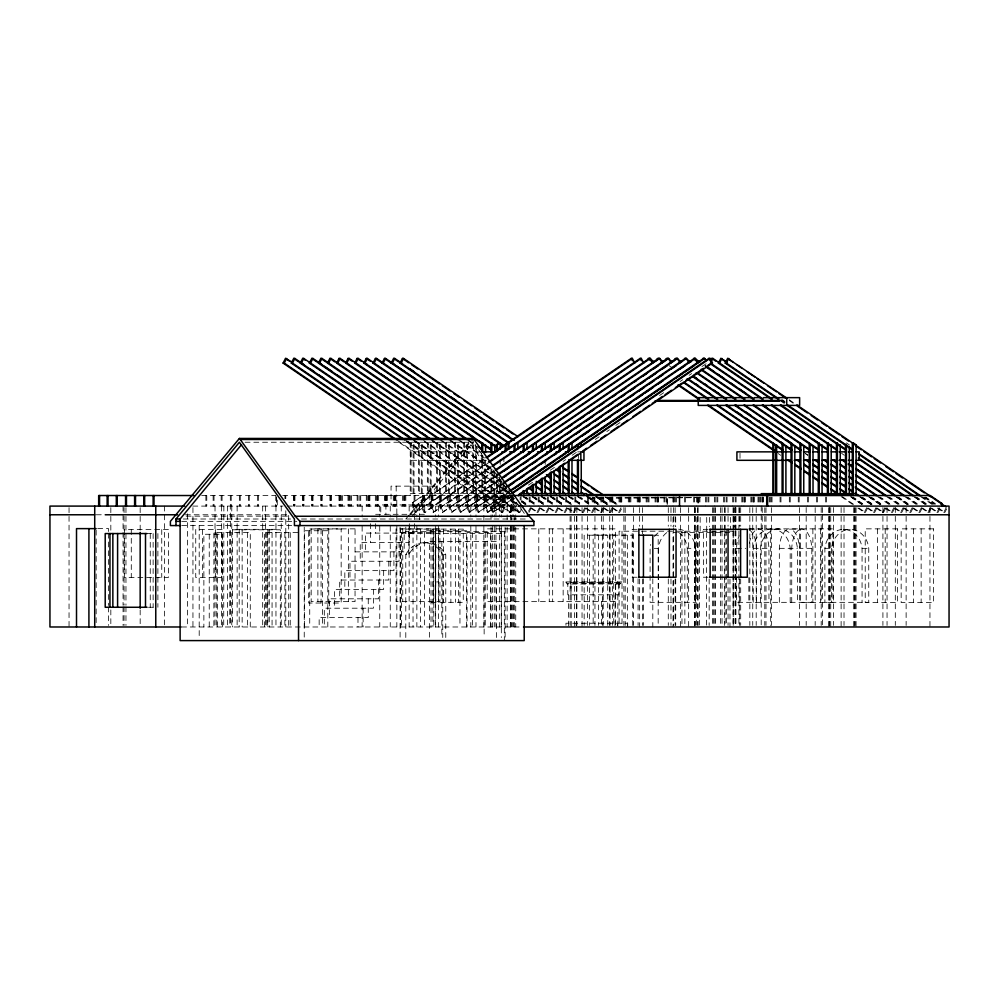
<?xml version="1.0" encoding="UTF-8"?>
<svg xmlns="http://www.w3.org/2000/svg" width="999" height="999" viewBox="0 0 999 999"><rect width="100%" height="100%" fill="white"/><g stroke="black" fill="none" stroke-linecap="round" stroke-linejoin="round"><path stroke-width="0.75" stroke-dasharray="5 3.75" d="M501.623 512.4L504.07 507.779L505.182 507.779L502.734 512.4L501.623 512.4L396.216 440.372M509.815 512.4L512.262 507.779L513.374 507.779L510.926 512.4L509.815 512.4L404.408 440.372M413.336 440.372L518.743 512.4L521.191 507.779L422.49 440.372M518.743 512.4L519.855 512.4L522.302 507.779M528.508 511.251L530.344 507.779M529.008 512.4L531.456 507.779M530.506 508.004L536.938 512.4L539.385 507.779M536.938 512.4L538.049 512.4L540.496 507.779M539.547 508.004L545.978 512.4L548.426 507.779M545.978 512.4L547.09 512.4L549.537 507.779M548.701 508.004L555.132 512.4L557.579 507.779M555.132 512.4L556.243 512.4L558.691 507.779M557.742 508.004L564.173 512.4L566.62 507.779M564.173 512.4L565.284 512.4L567.732 507.779M566.783 508.004L573.214 512.4L575.661 507.779M573.214 512.4L574.325 512.4L576.773 507.779M575.936 508.004L582.355 512.4L584.802 507.779M582.355 512.4L583.478 512.4L585.926 507.779M585.089 508.004L591.508 512.4L593.955 507.779M591.508 512.4L592.632 512.4L595.079 507.779M594.13 508.004L600.549 512.4L602.996 507.779M600.549 512.4L601.673 512.4L604.12 507.779M603.284 508.004L609.702 512.4L612.15 507.779M609.702 512.4L610.826 512.4L613.274 507.779M612.1 508.004L618.518 512.4L620.966 507.779M618.518 512.4L619.642 512.4L622.09 507.779M857.829 508.004L864.26 512.4L866.707 507.779M864.26 512.4L865.371 512.4L867.819 507.779M867.095 508.004L873.513 512.4L875.961 507.779M873.513 512.4L874.637 512.4L877.085 507.779M876.023 508.004L882.454 512.4L884.889 507.779M882.454 512.4L883.566 512.4L886.013 507.779M884.952 508.004L891.383 512.4L893.83 507.779M891.383 512.4L892.494 512.4L894.942 507.779M894.217 508.004L900.636 512.4L903.084 507.779M900.636 512.4L901.76 512.4L904.207 507.779M903.258 508.004L909.677 512.4L912.124 507.779M909.677 512.4L910.801 512.4L913.248 507.779M912.412 508.004L918.83 512.4L921.278 507.779M918.83 512.4L919.954 512.4L922.402 507.779M921.453 508.004L927.871 512.4L930.319 507.779M927.871 512.4L928.995 512.4L931.443 507.779M930.494 508.004L936.912 512.4L939.36 507.779M936.912 512.4L938.036 512.4L940.484 507.779M937.299 508.004L943.73 512.4L946.178 507.779M943.73 512.4L944.842 512.4L947.289 507.779M405.794 519.005L408.766 515.409M409.752 514.198L469.193 442.245L522.415 516.483M410.127 514.96L471.553 440.596M411.9 516.608L473.314 442.245L472.539 439.398M412.587 506.093L412.587 502.622L422.964 495.529M412.587 502.622L423.863 495.529M488.299 462.937L416.258 512.362L415.134 512.362L412.687 507.729L484.677 458.541M412.687 507.729L484.503 459.428M421.291 506.093L421.291 502.622L432.567 495.529M415.134 512.362L487.175 462.937M430.219 506.093L430.219 502.622L441.496 495.529M495.142 470.841L433.216 512.362L430.769 507.729L491.183 466.446M491.021 467.332L425.187 512.362L422.739 507.729L421.615 507.729L424.063 512.362L490.909 466.683M450.649 495.529L439.373 502.622L439.373 506.093M433.216 512.362L493.631 471.078M497.589 475.474L442.482 512.362L440.035 507.729L494.03 470.841M459.915 495.529L448.638 502.622L448.638 506.093M500.087 479.857L451.411 512.362L448.963 507.729L496.528 475.237M442.482 512.362L496.466 475.474M448.963 507.729L497.639 475.237M468.843 495.529L457.567 502.622L457.567 506.093M503.883 483.379L460.339 512.362L457.892 507.729L499.025 479.62M451.411 512.362L498.976 479.857M457.892 507.729L500.149 479.62M466.496 502.622L477.772 495.529M506.381 487.762L469.268 512.362L466.82 507.729L502.822 483.141M460.339 512.362L502.759 483.379M466.82 507.729L502.647 484.016M475.424 502.622L486.7 495.529M508.878 492.157L478.196 512.362L475.749 507.729L505.319 487.537M469.268 512.362L505.269 487.762M475.749 507.729L505.144 488.411M495.629 495.529L484.353 502.622L484.353 506.093M478.196 512.362L507.767 492.157M511.713 496.553L487.462 512.362L485.014 507.729L508.154 491.92M485.014 507.729L509.265 491.92M493.618 506.093L493.618 502.622L504.895 495.529L505.019 506.093M514.51 498.314L492.819 512.362L490.372 507.729L510.939 493.681L433.766 441.009M490.372 507.729L510.776 494.555M510.252 495.529L498.976 502.622L498.976 506.093L499.088 502.997L488.149 495.529M487.462 512.362L511.888 495.666M528.434 485.127L533.566 481.618M550.287 470.204L556.705 465.809M563.136 461.413L565.709 459.652M572.14 455.269L577.272 451.748M595.267 439.448L599.125 436.813M606.843 431.543L609.415 429.795M615.834 425.399L620.978 421.89M659.54 395.529L664.685 392.02M680.107 381.481L682.679 379.72M689.11 375.324L691.683 373.576M701.96 366.546L707.105 363.037L705.881 360.714M492.819 512.362L513.386 498.314M245.067 442.245L473.314 442.245M414.011 493.643L414.011 444.855L410.227 442.882L410.227 495.529M422.202 493.643L422.202 444.855L419.305 442.882L418.419 442.882L418.419 493.643M431.131 493.643L431.131 444.855L428.234 442.882L427.347 442.882L427.347 493.643M440.284 493.643L440.284 444.855L437.387 442.882L436.501 442.882L436.501 493.643M449.325 493.643L449.325 444.855L446.428 442.882L445.542 442.882L445.542 493.643M458.366 493.643L458.366 444.855L455.469 442.882L454.582 442.882L454.582 493.643M467.507 493.643L467.507 444.855L464.622 442.882L463.723 442.882L463.723 493.643M414.011 444.855L413.111 444.855L413.111 495.529M422.202 444.855L421.303 444.855L421.303 493.643M431.131 444.855L430.232 444.855L430.232 493.643M440.284 444.855L439.385 444.855L439.385 493.643M449.325 444.855L448.426 444.855L448.426 493.643M458.366 444.855L457.467 444.855L457.467 493.643M467.507 444.855L466.62 444.855L466.62 493.643M480.219 451.86L410.814 451.86L410.814 460.314L486.413 460.314M577.747 451.86L582.405 451.86M410.227 493.643L512.05 493.643M201.661 495.529L275.387 495.529M282.705 495.529L514.423 495.529M499.088 502.997L498.189 502.997L498.189 506.093M507.28 506.093L507.28 502.997L506.381 502.997L506.381 506.093M516.208 506.093L516.208 502.997L515.309 502.997L515.309 506.093M524.463 502.997L525.362 502.997L519.28 498.851M533.503 502.997L534.403 502.997L525.899 497.19M542.544 502.997L543.444 502.997L534.94 497.19M551.698 502.997L552.597 502.997L544.093 497.19M560.739 502.997L561.638 502.997L553.134 497.19M569.78 502.997L570.679 502.997L562.175 497.19M578.933 502.997L579.832 502.997L571.328 497.19M588.086 502.997L588.985 502.997L580.481 497.19M597.127 502.997L598.026 502.997L589.522 497.19M606.281 502.997L607.18 502.997L598.676 497.19M615.097 502.997L615.996 502.997L607.492 497.19M861.65 503.558L862.549 503.558L853.146 497.14M870.916 503.558L871.815 503.558L862.399 497.14M879.844 503.558L880.743 503.558L871.328 497.14M888.773 503.558L889.672 503.558L880.269 497.14M898.039 503.558L898.938 503.558L889.522 497.14M907.08 503.558L907.979 503.558L898.563 497.14M916.233 503.558L917.132 503.558L907.716 497.14M925.274 503.558L926.173 503.558L916.757 497.14M934.315 503.558L935.214 503.558L925.798 497.14M192.795 506.093L282.967 506.093M287.35 506.093L522.914 506.093M430.769 507.729L431.893 507.729L434.34 512.362M440.035 507.729L441.158 507.729L443.593 512.362M424.063 512.362L425.187 512.362M375.636 514.31L424.725 514.31L424.725 495.529M96.254 514.772L103.996 514.772M185.402 514.772L288.424 514.772M186.126 516.158L289.061 516.158M183.229 519.005L290.622 519.005M301.511 519.005L528.346 519.005M181.681 521.353L296.84 521.353M181.681 525.574L292.645 525.574M97.702 528.621L108.554 528.621L108.554 531.705M748.688 528.858L832.854 528.858L832.854 602.572L800.486 602.572L800.486 528.858M749.625 529.095L758.915 529.095M753.209 602.335L753.209 548.339A21.091 18.556 -90 0 1 771.69 529.095L778.945 529.095A21.091 18.556 90 0 1 797.427 548.339L797.427 602.335M779.332 602.335L779.332 548.339A21.216 10.09 -90 0 1 789.385 529.095L801.772 529.095A21.216 10.09 -90 0 1 811.812 548.339L811.812 602.335L736.475 602.335L736.475 548.339A21.216 10.09 -90 0 1 739.135 535.851M275.961 529.333L232.505 529.333L232.505 626.985M636.825 529.333L632.18 529.333L632.18 577.222L636.825 577.222M708.066 529.333L703.421 529.333L703.421 577.222L708.066 577.222M843.468 529.42L850.174 529.42A21.254 18.694 -90 0 1 868.755 548.339L868.755 602.335L824.887 602.335L824.887 548.339A21.254 18.694 -90 0 1 843.468 529.42A21.254 18.694 -90 0 1 862.062 548.339L862.062 602.335M733.815 531.206L619.105 531.206L619.105 625.436M297.952 532.617L264.498 532.617L264.498 626.985M399.937 532.617L435.489 532.617L435.489 626.985M146.691 533.553L153.247 533.553M615.372 534.964L593.156 534.964L593.156 625.424M653.758 535.202L658.179 535.202L658.179 625.424M424.275 542.707L427.285 542.707M654.283 548.339L658.466 548.339A21.216 18.669 90 0 1 668.231 531.618M678.508 532.267A21.216 18.669 -90 0 1 687.275 548.339L695.641 548.339L695.641 602.335L650.099 602.335L650.099 548.339A21.216 18.669 -90 0 1 650.736 544.492M736.475 548.339L745.766 548.339M753.209 548.339L768.955 548.339L768.955 602.335M779.332 548.339L797.427 548.339M811.812 548.339L799.425 548.339A21.216 10.09 -90 0 0 789.385 529.095M824.887 548.339L831.58 548.339A21.254 18.694 -90 0 1 850.174 529.42M862.062 548.339L868.755 548.339M355.107 551.86L404.195 551.86L404.195 533.091M405.794 637.524L405.794 554.682L408.803 554.682A24.426 21.479 -90 0 1 445.766 554.682L445.766 637.524M405.794 554.682A24.426 21.479 -90 0 1 442.757 554.682L445.766 554.682M436.7 581.918L438.374 581.918M621.927 581.918L565.958 581.918L565.958 582.617L621.927 582.617M615.384 601.635L487.212 601.635L487.212 528.858L615.384 528.858L615.372 625.424M431.006 602.335L463.261 602.335L463.261 529.095L400.649 529.095L400.649 626.985M148.489 607.267L153.247 607.267M181.556 626.985L522.689 626.985M605.182 496.89L610.139 499.612M596.366 496.89L601.323 499.612M587.212 496.89L592.17 499.612M578.171 496.89L583.129 499.612M569.018 496.89L573.975 499.612M559.865 496.89L564.822 499.612M550.824 496.89L555.781 499.612M541.783 496.89L546.74 499.612M532.642 496.89L537.587 499.612M523.601 496.89L528.546 499.612M502.922 495.529L510.352 499.612M501.423 499.612L493.993 495.529L494.068 506.093M485.801 495.529L493.231 499.612M789.185 399.725L794.317 403.246M789.347 400.611L793.206 403.246M846.415 442.882L849.3 444.855M782.367 399.725L784.939 401.486M925.049 497.227L935.339 504.258M781.255 399.725L785.114 402.36M923.938 497.227L934.227 504.258M780.306 399.962L785.451 403.471M921.702 496.59L933.266 504.495M938.411 508.004L944.842 512.4M780.469 400.836L784.327 403.471M920.591 496.59L932.154 504.495M914.897 496.59L926.46 504.495M931.605 508.004L938.036 512.4M914.897 497.227L925.186 504.258M913.773 496.59L925.349 504.495M905.856 496.59L917.419 504.495M922.564 508.004L928.995 512.4M841.583 453.309L844.317 455.307M904.732 496.59L916.308 504.495M897.826 497.227L908.103 504.258M896.815 496.59L908.378 504.495M913.523 508.004L919.954 512.4M896.702 497.227L906.992 504.258M895.691 496.59L907.267 504.495M887.661 496.59L899.225 504.495M904.37 508.004L910.801 512.4M886.55 496.59L898.113 504.495M878.62 496.59L890.184 504.495M895.329 508.004L901.76 512.4M877.509 496.59L889.073 504.495M870.591 497.227L880.868 504.258M869.355 496.59L880.918 504.495M886.063 508.004L892.494 512.4M805.194 453.309L807.766 455.069M869.467 497.227L879.757 504.258M805.256 453.546L807.829 455.307M868.243 496.59L879.807 504.495M668.843 365.472L672.702 368.107M861.662 497.227L871.94 504.258M860.426 496.59L871.99 504.495M877.134 508.004L883.566 512.4M860.539 497.227L870.828 504.258M859.315 496.59L870.878 504.495M851.498 496.59L863.061 504.495M868.206 508.004L874.637 512.4M850.386 496.59L861.95 504.495M851.273 497.227L861.563 504.258M842.232 496.59L853.808 504.495M858.94 508.004L865.371 512.4M778.134 453.546L780.706 455.307M841.121 496.59L852.684 504.495M606.555 497.165L616.945 504.258M605.544 497.227L615.834 504.258M595.342 495.529L608.129 504.258M596.503 496.59L608.066 504.495M613.211 508.004L619.642 512.4M596.728 497.227L607.017 504.258M595.392 496.59L606.955 504.495M586.201 495.529L598.975 504.258M587.687 496.59L599.25 504.495M604.395 508.004L610.826 512.4M587.574 497.227L597.864 504.258M586.563 496.59L598.139 504.495M577.16 495.529L590.097 504.495M595.242 508.004L601.673 512.4M577.41 496.59L588.985 504.495M568.006 495.529L581.056 504.495M586.201 508.004L592.632 512.4M568.381 496.59L579.944 504.495M558.853 495.529L571.628 504.258M560.339 496.59L571.903 504.495M577.047 508.004L583.478 512.4M559.228 496.59L570.791 504.495M468.918 440.372L474.7 444.193M549.812 495.529L562.749 504.495M567.894 508.004L574.325 512.4M468.918 441.009L475.349 445.404M551.186 497.227L561.475 504.258M467.807 440.372L475.512 445.641M550.074 496.59L561.638 504.495M459.877 440.372L483.017 456.181M540.771 495.529L553.708 504.495M558.853 508.004L565.284 512.4M458.766 440.372L484.465 457.942M541.033 496.59L552.597 504.495M450.836 440.372L490.684 467.607M531.618 495.529L544.68 504.495M549.812 508.004L556.243 512.4M450.724 441.009L493.144 470.005M532.991 497.227L543.281 504.258M449.725 440.372L493.431 470.242M531.992 496.59L543.556 504.495M441.683 440.372L502.097 481.655M522.577 495.529L535.526 504.495M540.659 508.004L547.09 512.4M440.571 440.372L502.272 482.529M522.839 496.59L534.403 504.495M521.99 501.311L526.311 504.258M432.642 440.372L511.051 493.956M521.341 500.986L526.485 504.495M531.618 508.004L538.049 512.4M432.642 441.009L512.35 495.479M521.341 501.623L525.199 504.258M431.531 440.372L512.512 495.716M521.503 501.86L525.362 504.495M505.269 495.529L516.208 502.997M423.601 440.372L520.004 506.256M496.341 495.529L507.28 502.997M415.684 441.009L513.374 507.779M414.448 440.372L519.855 512.4M414.56 441.009L512.262 507.779M407.492 441.009L505.182 507.779M405.519 440.372L510.926 512.4M406.368 441.009L504.07 507.779M397.327 440.372L502.734 512.4M475.124 444.755L477.822 448.539M478.733 449.787L483.241 456.081M494.967 472.44L497.677 476.211M498.576 477.472L510.302 493.831M511.201 495.092L526.535 516.483M491.496 507.729L493.943 512.362M486.138 507.729L488.586 512.362M476.873 507.729L479.32 512.362M467.944 507.729L470.392 512.362M459.016 507.729L461.463 512.362M450.087 507.729L452.535 512.362M413.811 507.729L416.258 512.362M929.957 507.642L929.957 626.985M921.14 528.858L921.14 602.572M913.561 528.858L913.561 602.572M906.13 507.542L906.13 513.324M906.13 516.333L906.13 625.424M895.304 507.542L895.304 513.324M895.304 516.333L895.304 625.424M887.05 507.642L887.05 625.436M885.201 528.858L885.201 602.572M882.916 507.542L882.916 513.324M882.916 516.333L882.916 625.424M877.621 528.858L877.621 602.572M856.068 507.642L856.068 626.985M854.957 507.642L854.957 625.436M854.832 507.642L854.832 626.985M853.72 507.642L853.72 626.985M844.018 507.642L844.018 625.436M841.121 507.642L841.121 626.985M833.578 507.542L833.578 514.772M833.578 516.333L833.578 625.424M831.58 548.339L831.58 602.335M830.731 507.642L830.731 626.985M829.62 507.642L829.62 625.436M829.495 507.642L829.495 626.985M828.383 507.642L828.383 626.985M826.548 497.04L826.548 504.582M825.661 497.04L825.661 504.582M822.414 507.542L822.414 513.324M822.414 514.772L822.414 625.424M821.19 507.542L821.19 513.324M821.19 516.333L821.19 625.424M820.466 528.858L820.466 602.572M817.394 497.04L817.394 504.582M816.508 497.04L816.508 504.582M815.172 507.642L815.172 625.436M812.874 528.858L812.874 602.572M808.353 497.04L808.353 504.582M807.467 497.04L807.467 506.093M806.181 507.542L806.181 513.324M806.181 516.333L806.181 625.424M799.487 507.642L799.487 625.436M799.163 497.04L799.163 504.582M798.263 497.04L798.263 506.093M791.732 602.335L791.732 548.339A21.216 10.09 -90 0 1 801.772 529.095M790.234 497.04L790.234 504.582M790.184 602.335L790.184 548.339A21.091 18.556 -90 0 0 771.69 529.095M789.335 497.04L789.335 506.093M781.068 400.462L781.068 401.161M780.968 497.04L780.968 504.582M780.069 497.04L780.069 506.093M772.04 497.04L772.04 504.582M771.365 507.642L771.365 625.436M771.141 497.04L771.141 506.093M770.691 528.858L770.691 625.424M770.142 497.04L770.142 504.582M769.242 497.04L769.242 504.582M765.996 507.642L765.996 625.436M764.797 507.642L764.797 625.436M763.323 497.04L763.323 504.582M762.886 497.04L762.886 504.582M762.437 497.04L762.437 504.582M762.225 507.604L762.225 528.858M761.987 497.04L761.987 506.093M761.201 506.093L761.201 625.436M760.788 497.04L760.788 504.582M760.464 602.335L760.464 548.339A21.091 18.556 90 0 1 778.945 529.095M759.902 497.04L759.902 506.093M758.878 497.04L758.878 504.582M757.991 497.04L757.991 506.093M756.568 602.335L756.568 548.339A21.216 10.09 -90 0 0 748.988 529.732M756.193 507.642L756.193 625.436M754.282 497.04L754.282 504.582M753.733 497.04L753.733 504.582M753.396 497.04L753.396 504.582M752.846 497.04L752.846 506.093M752.746 507.642L752.746 625.436M751.748 497.04L751.748 504.582M750.861 497.04L750.861 506.093M749.837 507.642L749.837 625.436M748.863 577.647L748.863 602.335M745.242 497.04L745.242 504.582M744.804 497.04L744.804 504.582M744.355 497.04L744.355 504.582M743.905 497.04L743.905 506.093M742.707 497.04L742.707 504.582M741.82 497.04L741.82 506.093M740.696 507.642L740.696 526.236M740.696 578.933L740.696 625.436M740.009 453.271L740.009 458.903M739.46 507.642L739.46 526.236M739.46 578.933L739.46 625.436M738.91 507.642L738.91 529.333M738.91 530.894L738.91 626.985M736.101 497.04L736.101 504.582M735.951 507.642L735.951 529.333M735.951 530.894L735.951 625.436M735.289 507.642L735.289 529.333M735.289 530.894L735.289 625.436M735.202 497.04L735.202 504.582M735.214 507.642L735.214 529.333M735.214 530.894L735.214 626.985M734.864 507.604L734.864 527.347M733.815 517.382L733.815 526.598M733.728 507.642L733.728 529.333M733.728 530.894L733.728 625.436M733.566 497.04L733.566 504.582M733.204 625.436L733.204 532.617L673.039 532.617L673.039 626.985M733.054 507.642L733.054 529.333M733.054 530.894L733.054 626.985M732.667 497.04L732.667 506.093M730.581 517.382L730.581 529.67M729.969 579.02L729.969 626.985M728.046 507.642L728.046 526.236M728.046 578.933L728.046 625.436M727.06 497.04L727.06 504.582M726.398 530.419L726.398 625.424M726.161 497.04L726.161 504.582M725.149 507.642L725.149 529.333M725.149 530.894L725.149 625.436M724.65 507.542L724.65 514.772M724.65 516.333L724.65 625.424M724.525 497.04L724.525 504.582M723.626 497.04L723.626 506.093M722.04 507.642L722.04 529.333M722.04 530.894L722.04 625.436M720.629 507.642L720.629 529.333M720.629 530.894L720.629 626.985M717.794 497.04L717.794 504.582M716.895 497.04L716.895 504.582M715.259 497.04L715.259 504.582M715.434 507.642L715.434 529.333M715.434 530.894L715.434 626.985M714.76 507.642L714.76 529.333M714.76 530.894L714.76 625.436M714.36 497.04L714.36 506.093M713.373 507.642L713.373 529.333M713.373 530.894L713.373 625.436M712.474 507.642L712.474 529.333M712.474 530.894L712.474 625.436M709.377 517.382L709.377 526.598M709.165 579.02L709.165 625.436M708.865 497.04L708.865 504.582M707.966 497.04L707.966 504.582M706.705 517.382L706.705 531.206M706.33 497.04L706.33 504.582M706.493 532.617L706.493 625.436M705.431 497.04L705.431 506.093M700.162 517.382L700.162 531.206M699.937 497.04L699.937 504.582M699.537 532.617L699.537 625.436M699.038 497.04L699.038 504.582M698.501 498.014L698.501 504.17M698.139 507.642L698.139 625.436M697.876 498.014L697.876 504.17M697.402 497.04L697.402 504.582M697.477 507.642L697.477 625.436M696.927 517.382L696.927 531.206M696.503 497.04L696.503 506.093M696.303 532.617L696.303 626.985M695.229 507.642L695.229 625.436M694.854 507.642L694.854 626.985M694.592 497.04L694.592 504.582M694.63 507.642L694.63 625.436M693.706 497.04L693.706 504.582M688.648 507.642L688.648 626.985M687.275 548.339L687.275 602.335M685.439 497.04L685.439 504.582M684.864 531.206L684.864 626.985M684.552 497.04L684.552 504.582M681.967 531.206L681.967 626.985M680.506 507.642L680.506 626.985M676.398 497.04L676.398 504.582M675.711 517.382L675.711 526.598M675.711 579.02L675.711 625.436M675.511 497.04L675.511 504.582M675.137 507.642L675.137 526.236M675.137 578.933L675.137 625.436M674.175 497.04L674.175 504.582M673.9 497.04L673.9 504.582M673.651 507.642L673.651 526.236M673.651 527.784L673.651 625.436M673.276 497.04L673.276 504.582M673.014 497.04L673.014 506.093M673.039 517.382L673.039 526.598M670.978 507.642L670.978 526.236M670.978 578.933L670.978 625.436M668.281 507.642L668.281 526.236M668.281 578.933L668.281 625.436M666.308 497.04L666.208 506.093M664.909 497.04L664.909 504.582M664.01 497.04L664.01 504.582M658.466 548.339L658.466 602.335M658.279 497.04L658.279 504.582M658.054 497.04L658.054 504.582M657.379 497.04L657.379 504.582M657.167 497.04L657.167 506.093M655.981 497.04L655.981 504.582M655.082 497.04L655.082 504.582M652.809 578.758L652.809 626.985M649.013 497.04L649.013 504.582M648.114 497.04L648.126 506.093M647.052 497.04L647.052 504.582M646.153 497.04L646.153 504.582M643.443 578.758L643.443 625.424M642.557 507.642L642.557 529.333M642.557 530.894L642.557 533.99M642.557 578.933L642.557 625.436M640.084 497.04L640.084 504.582M639.86 497.04L639.86 504.582M639.647 507.642L639.647 526.236M639.647 578.933L639.647 626.985M639.185 497.04L639.185 504.582M638.973 497.04L638.973 506.093M638.124 497.04L638.124 504.582M638.074 578.758L638.074 625.424M637.225 497.04L637.225 504.582M633.466 507.642L633.466 625.436M632.729 625.424L632.729 535.202L613.748 535.202L613.748 625.424M630.931 497.04L630.819 504.582M629.932 497.04L629.932 506.093M629.195 497.04L629.195 504.582M628.296 497.04L628.296 504.582M627.697 625.724L627.697 623.226L565.958 623.226L565.958 625.724M627.36 535.202L627.36 626.985M625.199 507.642L625.199 625.436M623.875 507.542L623.875 513.324M623.875 516.333L623.875 625.424M622.015 531.206L622.015 625.436M621.778 497.04L621.778 504.582M621.553 497.04L621.553 504.582M620.978 582.617L620.978 583.316L566.57 583.316L566.57 582.617M620.879 497.04L620.879 504.582M620.666 497.04L620.666 506.093M619.979 583.316L619.979 584.028L567.195 584.028L567.195 583.316M619.929 497.04L619.929 504.582M619.03 497.04L619.03 504.582M618.806 584.028L618.806 594.817L567.807 594.817L567.807 584.028M617.844 594.817L617.844 626.985M617.582 581.918L617.582 582.617M617.532 623.226L617.532 625.724M616.957 582.617L616.957 583.316M616.296 583.316L616.296 584.028M615.684 584.028L615.684 594.817M615.059 594.817L615.059 626.985M612.849 497.04L612.849 504.582M612.624 497.04L612.624 504.582M612.637 507.642L612.637 625.436M611.95 497.04L611.95 504.582M611.738 497.04L611.738 506.093M610.776 497.04L610.776 504.582M610.002 534.964L610.002 625.424M609.877 497.04L609.877 504.582M609.74 507.642L609.74 625.436M607.729 625.424L607.729 535.202L584.165 535.202L584.165 625.424M603.696 497.04L603.696 504.582M603.221 507.642L603.221 625.436M602.809 497.04L602.809 506.093M602.36 535.202L602.36 625.424M601.848 497.04L601.848 504.582M601.51 507.604L601.51 528.858M601.51 601.635L601.51 625.486M600.948 497.04L600.948 504.582M598.526 534.964L598.526 625.424M594.792 498.014L594.792 504.17M594.954 507.642L594.954 625.436M594.168 498.014L594.168 504.17M593.144 497.04L593.144 504.582M592.245 497.04L592.245 504.582M589.535 535.202L589.535 625.424M588.336 497.04L588.336 504.582M587.449 497.04L587.449 506.093M587.412 507.642L587.412 625.436M582.042 507.642L582.042 626.985M578.371 454.008L578.371 458.578M576.873 507.542L576.873 513.324M576.873 516.333L576.873 625.424M576.46 516.333L576.46 625.424M576.111 623.226L576.111 625.724M575.761 497.04L575.761 504.582M574.875 497.04L574.875 506.093M574.525 507.642L574.525 626.985M571.091 507.642L571.228 626.985M570.879 583.316L570.941 594.817M570.591 582.617L570.591 583.316M570.304 581.918L570.304 582.617M570.092 507.642L570.092 625.436M568.431 594.817L568.431 626.985M566.608 497.04L566.608 504.582M565.721 497.04L565.721 506.093M563.149 528.858L563.149 601.635M557.454 497.04L557.454 504.582M556.568 497.04L556.568 506.093M552.659 528.858L552.659 601.635M549.275 528.858L549.275 601.635M548.301 497.04L548.301 504.582M547.415 497.04L547.415 506.093M545.204 459.802L545.204 464.423M539.148 497.04L539.148 504.582M538.786 528.858L538.786 601.635M538.261 497.04L538.261 506.093M530.107 497.04L530.107 504.582M529.22 497.04L529.22 506.093M521.066 495.529L521.066 500.049M520.179 497.04L520.179 500.049M515.734 506.093L515.734 519.455M515.734 527.247L515.734 626.985M514.298 506.093L514.298 513.836M514.298 515.384L514.298 520.042M514.298 526.236L514.298 626.985M513.274 506.093L513.274 516.945M513.274 526.236L513.274 626.985M513.161 495.529L513.161 506.093M512.812 506.093L512.749 516.945M512.812 526.236L512.749 626.985M512.262 497.04L512.137 506.093M511.913 495.529L511.913 506.093M511.388 506.093L511.388 513.836M511.388 515.384L511.388 520.042M511.388 526.236L511.388 626.985M511.251 495.529L511.251 506.093M511.026 495.529L511.026 506.093M510.801 506.093L510.801 516.945M510.801 526.236L510.801 626.985M510.364 506.093L510.364 513.836M510.364 515.384L510.364 520.042M510.364 526.236L510.364 626.985M508.041 489.035L508.041 493.643M507.13 506.093L507.13 519.455M507.13 527.247L507.13 626.985M506.043 487.549L506.043 493.643M505.144 486.026L505.144 493.643M505.132 527.122L505.132 637.487M504.333 531.68L504.333 640.596M504.12 495.529L504.12 506.093M503.896 457.055L503.896 461.625M503.896 484.503L503.896 493.643M503.221 495.529L503.221 506.093M503.009 482.979L503.009 493.643M502.759 495.529L502.759 506.093M501.873 495.529L501.873 506.093M501.323 531.68L501.323 637.499M501.261 506.093L501.261 516.945M501.261 526.236L501.261 626.985M501.011 481.343L501.011 493.643M500.749 495.529L500.749 506.093M500.761 531.68L500.761 533.553M500.112 459.802L500.224 464.423M500.224 479.807L500.112 493.643M499.85 495.529L499.875 506.093M499.338 476.723L499.338 493.643M499.35 506.093L499.35 516.945M499.35 526.236L499.35 626.985M497.34 476.873L497.34 493.643M496.528 637.499L496.528 541.533L429.445 541.533L429.445 637.499M496.441 473.826L496.441 493.643M495.966 516.945L495.866 495.529M495.966 526.236L495.966 626.985M494.967 495.529L494.98 506.093M494.742 472.302L494.742 493.643M494.63 493.643L494.63 495.529M494.517 502.622L494.517 506.093M494.293 506.093L494.293 516.945M494.293 526.236L494.293 626.985M493.856 470.779L493.856 493.643M492.657 506.093L492.657 516.945M492.657 526.236L492.657 626.985M491.858 469.031L491.745 495.529M490.959 469.031L490.959 493.643M491.046 506.093L491.046 519.455M491.046 527.247L491.046 626.985M490.634 626.985L490.634 532.617L467.07 532.617L467.07 626.985M486.825 495.529L486.825 506.093M485.939 495.529L486.038 506.093M485.589 460.102L485.589 493.643M485.139 495.529L485.252 506.093M485.264 532.617L485.264 626.985M484.702 460.102L484.702 493.643M484.577 495.529L484.577 506.093M484.14 541.533L484.14 637.499M483.866 506.093L483.866 513.836M483.866 515.384L483.866 520.042M483.866 526.236L483.866 626.985M483.678 495.529L483.678 506.093M482.704 455.194L482.704 493.643M481.805 453.646L481.805 493.643M477.997 495.529L477.997 506.093M477.634 495.529L477.634 506.093M477.11 495.529L477.11 506.093M476.548 446.378L476.548 493.643M476.735 495.529L476.735 506.093M476.323 502.622L476.323 506.093M475.986 506.093L475.986 516.945M475.986 526.236L475.986 626.985M475.661 444.855L475.661 493.643M475.424 495.529L475.424 506.093M474.525 495.529L474.525 506.093M473.663 493.643L473.663 442.882L472.764 442.882L472.764 493.643M472.44 532.617L472.44 626.985M470.816 506.093L470.816 516.945M470.816 526.236L470.816 626.985M468.706 495.529L468.706 506.093M467.807 495.529L467.807 506.093M467.395 502.622L467.395 506.093M466.545 626.985L466.545 530.744L424.438 530.744L424.438 626.985M466.383 495.529L466.496 506.093M465.484 495.529L465.484 506.093M464.747 451.86L464.747 460.314M464.622 442.882L464.622 493.643M461.65 451.86L461.65 460.314M459.952 530.744L459.952 626.985M459.44 495.529L459.44 506.093M458.541 495.529L458.466 506.093M458.516 529.095L458.516 602.335M457.342 495.529L457.342 506.093M456.443 495.529L456.443 506.093M455.619 529.095L455.619 602.335M455.469 442.882L455.469 493.643M450.874 529.095L450.874 602.335M450.512 495.529L450.512 506.093M449.612 495.529L449.525 506.093M448.189 495.529L448.189 506.093M447.29 495.529L447.29 506.093M446.428 442.882L446.428 493.643M443.394 529.095L443.394 602.335M442.757 554.682L442.757 637.524M441.845 541.533L441.845 637.499M441.358 495.529L441.358 506.093M440.459 495.529L440.459 506.093M440.147 495.529L440.272 506.093M439.26 495.529L439.26 506.093M438.648 529.095L438.648 602.335M438.374 506.093L438.374 516.92M438.374 526.211L438.374 626.985M437.387 442.882L437.387 493.643M435.751 529.095L435.751 602.335M435.664 506.093L435.664 516.945M435.664 526.236L435.664 626.985M435.002 495.529L435.002 486.138L391.046 486.138L391.046 504.92M433.816 532.617L433.816 626.985M433.229 528.858L433.229 601.635M432.892 495.529L432.892 506.093M432.904 529.095L432.904 626.985M432.205 495.529L432.205 506.093M432.005 495.529L432.005 506.093M431.306 495.529L431.306 506.093M431.118 502.622L431.118 506.093M431.006 529.095L431.019 626.985M429.87 486.138L429.87 504.92L380.769 504.92L380.769 514.31M428.234 442.882L428.234 493.643M424.35 495.529L424.35 506.093M423.451 495.529L423.276 506.093M422.377 495.529L422.377 506.093M422.19 502.622L422.19 506.093M420.517 529.095L420.517 626.985M419.592 504.92L419.592 514.31M419.592 515.646L419.592 519.667M419.305 442.882L419.305 493.643M416.858 506.093L416.858 516.945M416.858 526.236L416.858 626.985M414.972 495.529L414.972 506.093M414.46 515.646L414.46 519.667M414.46 523.701L414.46 533.091L365.372 533.091L365.372 551.86M414.073 495.529L414.073 506.093M413.474 502.622L413.474 506.093M413.037 529.095L413.037 626.985M411.113 442.882L411.113 493.643M409.328 523.701L409.328 542.469L360.239 542.469L360.239 561.251M409.153 506.093L409.153 516.945M409.153 526.236L409.153 626.985M408.803 531.68L408.803 554.682M405.819 495.529L405.819 506.093M405.794 527.097L405.794 533.553M404.92 495.529L404.92 506.093M404.333 495.529L404.333 506.093M403.434 495.529L403.359 506.093M402.759 528.858L402.759 601.635M402.46 495.529L402.46 506.093M401.623 532.617L401.623 626.985M400.099 527.122L400.099 637.487M399.063 542.469L399.063 561.251L349.962 561.251L349.962 580.032M396.84 513.836L396.778 495.529M396.84 515.384L396.84 520.042M396.84 526.236L396.84 626.985M396.178 486.138L396.178 495.529M395.879 495.529L395.879 506.093M395.292 495.529L395.292 506.093M394.393 495.529L394.393 506.093M394.205 495.529L394.205 506.093M393.918 551.86L393.918 570.641L344.83 570.641L344.83 589.422M393.306 495.529L393.306 506.093M390.259 506.093L390.259 516.945M390.259 526.236L390.259 626.985M388.786 561.251L388.786 580.032L339.697 580.032L339.697 598.813M387.512 495.529L387.512 506.093M386.613 495.529L386.613 506.093M386.138 495.529L386.138 506.093M385.901 495.529L385.901 514.31M385.389 495.529L385.389 506.093M385.239 495.529L385.239 506.093M384.49 495.529L384.49 506.093M383.653 570.641L383.653 589.422L334.565 589.422L334.565 608.204M379.745 506.093L379.745 516.945M379.745 526.236L379.745 626.985M378.521 580.032L378.521 598.813L329.433 598.813L329.433 617.594M378.359 495.529L378.359 506.093M377.472 495.529L377.472 506.093M377.21 495.529L377.21 506.093M376.311 495.529L376.236 506.093M375.636 523.701L375.636 533.091M375.337 495.529L375.337 506.093M373.389 589.422L373.389 608.204L324.3 608.204L324.3 626.985M370.504 523.701L370.504 542.469M369.88 495.529L369.88 506.093M369.168 495.529L369.168 506.093M368.981 495.529L368.981 506.093M368.281 495.529L368.281 506.093M368.256 598.813L368.256 617.594L319.156 617.594L319.156 626.985M367.195 495.529L367.195 506.093M366.296 495.529L366.296 506.093M363.124 608.204L363.124 626.985M362.137 506.093L362.137 516.945M362.137 526.236L362.137 626.985M360.726 495.529L360.726 506.093M359.827 495.529L359.827 506.093M358.042 495.529L358.042 506.093M357.979 617.594L357.979 626.985M357.142 495.529L357.142 506.093M351.573 495.529L351.573 506.093M350.674 495.529L350.674 506.093M349.638 495.529L349.638 506.093M348.888 495.529L348.738 506.093M348.351 528.858L348.351 601.635M347.989 495.529L347.989 506.093M342.42 495.529L342.42 506.093M341.521 495.529L341.521 506.093M340.484 495.529L340.484 506.093M339.847 495.529L339.847 506.093M339.585 495.529L339.585 506.093M338.948 495.529L338.948 506.093M331.331 495.529L331.331 506.093M330.806 495.529L330.806 506.093M330.444 495.529L330.444 506.093M329.907 495.529L329.907 506.093M328.758 528.995L328.758 603.034M327.809 626.985L327.809 530.744L304.445 530.744L304.445 626.985M322.527 530.744L322.527 626.985M322.178 495.529L322.178 506.093M321.653 495.529L321.653 506.093M321.291 495.529L321.291 506.093M321.066 528.995L321.066 603.034M320.754 495.529L320.754 506.093M317.882 528.858L317.882 601.635M313.024 495.529L313.024 506.093M312.612 495.529L312.612 506.093M312.138 495.529L312.138 506.093M311.713 495.529L311.713 506.093M309.727 530.744L309.727 626.985M304.233 527.122L304.233 637.487M303.983 495.529L303.983 506.093M303.571 495.529L303.571 506.093M303.097 495.529L303.097 506.093M302.672 495.529L302.672 506.093M294.942 495.529L294.942 506.093M294.418 495.529L294.418 506.093M294.056 495.529L294.056 506.093M293.531 495.529L293.531 506.093M290.234 532.617L290.234 626.985M288.686 515.384L288.686 626.985M285.789 495.529L285.789 498.551M285.789 510.739L285.789 626.985M285.489 495.529L285.489 498.551M284.902 495.529L284.902 498.551M284.877 532.617L284.877 626.985M281.243 506.093L281.243 626.985M280.319 626.985L280.319 529.795L229.758 529.795L229.758 626.985M277.297 500.049L277.297 506.093M276.636 497.04L276.636 506.093M276.398 497.04L276.398 506.093M275.961 506.093L275.961 626.985M275.749 495.529L275.749 506.093M272.065 532.617L272.065 626.985M269.255 529.333L269.255 626.985M267.919 529.795L267.919 626.985M267.382 532.617L267.382 626.985M266.696 532.617L266.696 626.985M265.584 506.093L265.584 626.985M262.687 506.093L262.687 626.985M258.441 495.529L258.441 506.093M257.555 495.529L257.555 506.093M250.274 626.985L250.274 532.617L213.886 532.617L213.886 626.985M249.288 495.529L249.288 506.093M248.401 495.529L248.401 506.093M247.377 532.617L247.377 626.985M242.145 529.795L242.145 626.985M240.26 495.529L240.26 506.093M239.36 495.529L239.36 506.093M239.198 529.333L239.198 626.985M237.138 506.093L237.138 626.985M231.768 506.093L231.768 626.985M231.219 495.529L231.219 506.093M230.319 495.529L230.419 626.985M227.535 506.093L227.535 626.985M223.863 506.093L223.726 626.985M222.627 626.985L222.627 534.265L203.871 534.265L203.871 626.985M222.065 495.529L222.065 506.093M221.391 506.093L221.391 626.985M221.166 495.529L221.166 506.093M217.258 534.265L217.258 626.985M216.783 532.617L216.783 626.985M215.359 529.57L215.359 577.447M215.022 506.093L215.022 626.985M214.023 495.529L214.023 506.093M213.137 495.529L213.137 506.093M209.241 534.265L209.241 626.985M206.768 495.529L206.768 506.093M205.881 495.529L205.881 506.093M202.435 529.57L202.435 577.447M199.201 525.574L199.201 637.487M192.944 507.642L192.944 626.985M187.575 513.836L187.575 626.985M164.46 506.093L164.46 625.436M161.751 529.57L161.751 577.447M157.892 533.553L157.892 607.267M153.134 533.553L153.134 607.267M150.25 533.553L150.25 607.267M140.172 507.642L140.172 530.894M140.172 609.927L140.172 625.436M131.281 529.57L131.281 577.447M125.961 507.642L125.961 605.282M125.961 606.83L125.961 625.436M124.063 507.542L124.063 513.324M124.063 516.333L124.063 605.169M124.063 606.718L124.063 625.424M123.064 506.093L123.064 605.282M123.064 606.83L123.064 625.436M110.827 507.642L110.827 532.442M110.827 609.927L110.827 625.436M108.554 533.241L108.554 605.469M108.554 607.005L108.554 625.449M96.154 530.157L96.154 625.449M69.043 507.642L69.043 626.985M749.4 543.256A21.216 10.09 -90 0 1 760.152 529.258A21.216 10.09 -90 0 1 768.955 548.339M654.507 536.5A21.216 18.669 -90 0 1 659.852 531.618M678.583 529.17A21.216 18.669 90 0 1 695.641 548.339M700.149 497.639L592.519 498.014L700.149 497.639M355.045 528.858L311.176 528.858L311.176 601.635L355.045 601.635L355.045 528.858M439.922 528.858L396.054 528.858L396.054 601.635L439.922 601.635L439.922 528.858M897.601 528.858L865.221 528.858L865.221 602.572L897.601 602.572L897.601 528.858M933.541 528.858L901.16 528.858L901.16 602.572L933.541 602.572L933.541 528.858M341.159 528.995L308.679 528.995L308.679 603.034L341.159 603.034L341.159 528.995M168.444 529.57L124.588 529.57L124.588 577.447L168.444 577.447L168.444 529.57M222.065 529.57L195.742 529.57L195.742 577.447L222.065 577.447L222.065 529.57M504.895 531.68L405.232 531.68L405.232 533.553L504.895 533.553L504.895 531.68M667.207 504.582L667.207 497.04L667.095 504.582"/><path stroke-width="1.5" d="M393.643 438.611L283.092 363.074L285.539 358.441L291.795 361.95M283.092 363.074L284.216 363.074L286.663 358.441M403.121 439.498L291.283 363.074L293.731 358.441L294.855 358.441L303.846 364.598M291.283 363.074L292.407 363.074L294.855 358.441M410.764 438.611L300.212 363.074L302.66 358.441L303.783 358.441L422.315 439.498M300.212 363.074L301.336 363.074L303.783 358.441M421.203 439.498L309.365 363.074L311.813 358.441L312.937 358.441L321.928 364.598M312.937 358.441L310.489 363.074L309.365 363.074M430.244 439.498L318.406 363.074L320.854 358.441L321.978 358.441L440.397 439.498M318.406 363.074L319.53 363.074L321.978 358.441M439.285 439.498L327.447 363.074L329.895 358.441L331.019 358.441L449.55 439.498M331.019 358.441L328.571 363.074L327.447 363.074M448.439 439.498L336.601 363.074L339.048 358.441L340.159 358.441L458.591 439.498M340.159 358.441L337.712 363.074L336.601 363.074M457.48 439.498L345.642 363.074L348.089 358.441L349.2 358.441L467.632 439.498M349.2 358.441L346.753 363.074L345.642 363.074M466.521 439.498L354.682 363.074L357.13 358.441L358.241 358.441L367.245 364.598M358.241 358.441L355.794 363.074L354.682 363.074M491.096 450.037L363.836 363.074L366.283 358.441L367.395 358.441L497.502 447.402M363.836 363.074L364.947 363.074L367.395 358.441M496.391 447.402L372.989 363.074L375.437 358.441L376.548 358.441L503.971 445.641M376.548 358.441L374.101 363.074L372.989 363.074M502.859 445.641L382.03 363.074L384.478 358.441L385.589 358.441L394.593 364.598M385.589 358.441L383.141 363.074L382.03 363.074M508.154 443.007L391.183 363.074L393.631 358.441L394.742 358.441L402.46 363.711M391.183 363.074L392.295 363.074L394.742 358.441M513.111 440.372L400 363.074L402.447 358.441L403.559 358.441L517.969 436.625M400 363.074L401.111 363.074L403.559 358.441M656.218 360.751L657.442 358.441L659.677 358.404L662.125 363.037L661.013 363.037M665.147 360.751L666.37 358.441L668.606 358.404L671.053 363.037L669.942 363.037M674.075 360.751L675.299 358.441L677.534 358.404L679.982 363.037L678.87 363.037M710.576 360.751L711.8 358.441L712.911 358.441L772.215 399.088M711.076 361.913L712.911 358.441M771.091 399.088L718.393 363.074L720.841 358.441L727.097 361.95M721.952 358.441L719.505 363.074L718.393 363.074M777.909 399.088L725.199 363.074L727.647 358.441L786.613 397.977M725.199 363.074L726.31 363.074L728.758 358.441M175.986 525.574L175.986 519.005L239.385 442.245L294.418 519.005L294.418 525.574L533.928 525.574L533.928 521.353L529.208 516.258L473.314 438.449L239.385 438.449L170.404 521.353L170.404 525.574L180.12 525.574M524.213 525.574L524.213 640.596L180.12 640.596L180.12 519.005L241.533 444.642M472.539 439.398L473.314 438.449M496.441 450.961L496.441 444.855L499.338 442.882L500.224 442.882L500.224 449.038M496.441 444.855L500.224 442.882M485.964 457.667L631.218 358.404L632.33 358.404L634.777 363.037M505.144 450.961L505.144 444.855L508.041 442.882L508.928 442.882L508.928 449.038M487.075 457.667L632.33 358.404M505.144 444.855L508.928 442.882M488.461 462.062L640.147 358.404L641.258 358.404L643.706 363.037M514.073 450.961L514.073 444.855L516.97 442.882L517.857 442.882L517.857 449.038M489.572 462.062L641.258 358.404M492.47 465.571L649.3 358.404L654.432 361.95M523.226 452.485L523.226 444.855L526.123 442.882L527.01 442.882L527.01 449.038M492.307 466.446L650.411 358.404L652.859 363.037L651.748 363.037M495.304 469.967L658.566 358.404L663.698 361.95M532.492 450.961L532.492 444.855L535.389 442.882L536.276 442.882L536.276 449.038M496.041 470.204L659.677 358.404M497.814 474.35L667.494 358.404L672.627 361.95M541.421 450.961L541.421 444.855L544.318 442.882L545.204 442.882L545.204 449.038M497.639 475.237L668.606 358.404M504.02 471.078L509.153 467.557M514.298 464.048L519.443 460.539M523.301 457.904L529.72 453.509M538.723 447.365L541.296 445.604M545.154 442.969L551.573 438.573M558.004 434.178L561.863 431.543M567.007 428.034L572.14 424.525M579.857 419.255L583.716 416.62M588.848 413.099L593.993 409.59M599.138 406.069L604.283 402.56M611.987 397.29L615.846 394.655M620.991 391.146L626.136 387.624M633.841 382.355L636.413 380.594M642.844 376.211L646.703 373.576M653.121 369.18L658.266 365.671M501.598 477.872L676.423 358.404L681.555 361.95M550.349 450.961L550.349 444.855L553.246 442.882L554.133 442.882L554.133 449.038M501.436 478.746L677.534 358.404M503.946 477.222L506.518 475.474M512.949 471.078L518.081 467.557M523.226 464.048L528.371 460.539M532.23 457.904L537.362 454.383M547.652 447.365L550.224 445.604M550.349 444.855L554.133 442.882M557.929 440.334L560.501 438.573M566.933 434.178L570.791 431.543M575.936 428.034L581.068 424.525M586.213 421.004L592.644 416.62M599.063 412.225L602.921 409.59M608.066 406.069L613.211 402.56M620.916 397.29L624.775 394.655M629.919 391.146L635.064 387.624M640.197 384.116L645.342 380.594M649.2 377.959L655.631 373.576M662.05 369.18L667.195 365.671M504.095 482.255L685.351 358.404M559.278 450.961L559.278 444.855L562.175 442.882L563.061 442.882L563.061 449.038M503.933 483.141L686.463 358.404L688.91 363.037L687.799 363.037M510.302 478.983L515.447 475.474M519.305 472.839L527.01 467.557M532.155 464.048L537.3 460.539M545.017 455.269L547.577 453.509M555.294 448.239L559.153 445.604M559.278 444.855L563.061 442.882M566.858 440.334L569.43 438.573M575.861 434.178L579.72 431.543M586.151 427.16L589.997 424.525M595.142 421.004L601.573 416.62M608.004 412.225L611.85 409.59M616.995 406.069L622.14 402.56M629.845 397.29L633.703 394.655M638.848 391.146L643.993 387.624M649.138 384.116L654.27 380.594M658.129 377.959L663.274 374.45M670.978 369.18L676.123 365.671M506.605 486.65L694.28 358.404L695.504 360.714M568.206 452.485L568.206 444.855L571.103 442.882L571.99 442.882L571.99 449.038M507.717 486.65L695.391 358.404L697.839 363.037L696.728 363.037M508.953 486.014L514.098 482.492M519.23 478.983L524.375 475.474M532.092 470.204L535.939 467.557M541.083 464.048L546.228 460.539M553.946 455.269L556.505 453.509M564.223 448.239L568.081 445.604M568.206 444.855L571.99 442.882M573.226 442.082L578.359 438.573M582.217 435.939L588.648 431.543M595.079 427.16L598.925 424.525M604.07 421.004L610.501 416.62M616.932 412.225L620.779 409.59M625.923 406.069L631.068 402.56M636.213 399.051L642.632 394.655M645.204 392.894L652.921 387.624M658.066 384.116L663.199 380.594M679.919 369.18L685.052 365.671M509.44 491.046L703.546 358.404M577.472 449.438L577.472 444.855L581.256 442.882L581.256 445.954M515.309 487.762L533.304 475.474M537.162 472.839L555.157 460.539M559.015 457.904L565.446 453.509M573.151 448.239L577.01 445.604M580.869 442.969L587.287 438.573M591.146 435.939L597.577 431.543M600.149 429.795L610.426 422.764M612.999 421.004L619.43 416.62M622.002 414.86L629.707 409.59M634.852 406.069L639.997 402.56M643.856 399.925L651.56 394.655M654.133 392.894L672.127 380.594M675.986 377.959L682.417 373.576M684.989 371.815L693.98 365.671M510.551 491.046L704.657 358.404L705.881 360.714M512.225 492.807L708.903 358.404L710.014 358.404L712.462 363.037L582.629 451.748M512.062 493.681L710.014 358.404M518.531 494.792L523.676 491.283M526.248 489.522L533.953 484.253M536.525 482.492L542.957 478.109M546.815 475.474L551.947 471.953M558.379 467.557L564.81 463.174M568.668 460.539L577.659 454.383M582.804 450.874L586.663 448.239M590.509 445.604L596.94 441.208M600.799 438.573L605.943 435.064M611.076 431.543L618.793 426.273M621.366 424.525L627.797 420.129M632.929 416.62L640.646 411.338M643.219 409.59L649.65 405.194M652.222 403.434L662.499 396.416M665.072 394.655L671.503 390.259M675.349 387.624L681.78 383.229M685.639 380.594L690.784 377.085M693.356 375.324L703.633 368.306M707.492 365.671L710.064 363.911M518.356 495.666L580.057 453.509M650.411 358.404L648.176 358.441L652.035 361.076M684.565 358.441L686.463 358.404M695.391 358.404L693.606 358.441L698.751 361.95M702.759 358.441L704.657 358.404M711.35 363.037L712.462 363.037M751.023 397.639L698.226 397.639L698.226 405.407L799.625 405.407L799.625 397.639L763.448 397.639M754.12 397.639L760.339 397.639M779.507 400.462L657.929 400.462L657.929 401.161M654.82 401.161L779.507 401.161M239.385 438.449L240.247 439.498L474.175 439.498M856.106 495.529L856.106 444.855L853.221 442.882L852.322 442.882L852.322 493.643M514.073 444.855L514.972 444.855L514.972 450.961M523.226 444.855L524.125 444.855L524.125 450.961M532.492 444.855L533.391 444.855L533.391 450.961M541.421 444.855L542.32 444.855L542.32 450.961M577.472 444.855L578.371 444.855L578.371 447.902M855.219 444.855L856.106 444.855M481.768 451.86L495.704 451.86M501.898 451.86L504.994 451.86M509.64 451.86L514.285 451.86M520.479 451.86L523.563 451.86M528.209 451.86L531.306 451.86M537.499 451.86L540.596 451.86M546.79 451.86L549.887 451.86M556.081 451.86L559.178 451.86M565.372 451.86L568.468 451.86M791.096 451.86L736.912 451.86L736.912 460.314L791.096 460.314M794.193 451.86L800.386 451.86M803.471 451.86L809.665 451.86M812.761 451.86L818.955 451.86M822.052 451.86L828.246 451.86M831.343 451.86L835.988 451.86M839.085 451.86L845.279 451.86M848.376 451.86L853.021 451.86M856.106 451.86L859.215 451.86L859.215 460.314L856.106 460.314M568.468 460.314L583.953 460.314L583.953 451.86L580.844 451.86L580.844 460.314M794.193 460.314L800.386 460.314M803.471 460.314L809.665 460.314M812.761 460.314L818.955 460.314M822.052 460.314L828.246 460.314M831.343 460.314L835.988 460.314M839.085 460.314L845.279 460.314M848.376 460.314L853.021 460.314M519.805 493.643L586.613 493.643L586.613 495.529M761.238 493.643L856.106 493.643M586.625 494.592L853.221 494.592M194.068 495.529L98.664 495.529L98.664 506.093M512.462 495.529L930.256 495.529L942.02 503.558L942.02 506.093M941.12 503.558L942.02 503.558M184.74 506.093L49.95 506.093L49.95 626.985L181.019 626.985M520.616 506.093L949.05 506.093L949.05 626.985L523.488 626.985M49.95 514.772L94.73 514.772M105.207 514.772L177.597 514.772M527.347 514.772L949.05 514.772M240.247 439.498L295.279 516.258L529.208 516.258M175.986 519.005L180.12 519.005M175.986 521.353L180.12 521.353M295.279 516.258L299.987 521.353L533.928 521.353M96.154 528.621L76.511 528.621L76.511 626.985M638.373 529.333L676.048 529.333L676.048 577.222L638.373 577.222M709.615 529.333L747.289 529.333L747.289 577.222L709.615 577.222M147.04 533.553L105.207 533.553L105.207 607.267L147.04 607.267M639.422 535.202L652.809 535.202L652.809 577.197M928.733 495.529L931.955 497.29M796.89 404.995L946.003 506.893M727.647 358.441L732.791 361.95M736.65 364.598L741.782 368.107M746.927 371.616L754.645 376.885M757.217 378.646L763.636 383.042M767.494 385.676L776.498 391.82M779.07 393.581L785.489 397.977M797.065 405.881L807.342 412.899M811.2 415.534L817.632 419.93M821.49 422.565L826.623 426.086M829.195 427.834L839.485 434.865M842.057 436.625L848.476 441.009M856.193 446.291L861.338 449.8M863.898 451.56L871.615 456.83M874.187 458.578L880.619 462.974M885.751 466.483L893.468 471.765M896.041 473.514L902.472 477.909M906.318 480.544L924.325 492.844M941.033 504.258L943.605 506.018M720.841 358.441L724.7 361.076M726.31 363.074L779.02 399.088M788.011 405.232L852.284 449.15M858.715 453.546L920.416 495.716M786.9 405.232L852.459 450.037M858.89 454.42L919.305 495.716M781.043 404.995L845.479 449.15M858.341 457.942L913.61 495.716M711.8 358.441L715.659 361.076M780.094 405.232L845.654 450.037M858.503 458.816L912.487 495.716M703.87 358.441L706.443 360.202M710.464 363.074L763.174 399.088M772.002 404.995L836.438 449.15M855.718 462.337L904.57 495.716M710.639 363.948L762.05 399.088M771.053 405.232L836.613 450.037M855.893 463.211L903.458 495.716M694.717 358.441L699.862 361.95M708.865 368.107L713.998 371.616M717.856 374.25L724.287 378.646M730.719 383.042L734.565 385.676M739.71 389.185L746.141 393.581M762.849 404.995L766.708 407.629M771.852 411.151L778.271 415.534M780.843 417.295L788.561 422.565M793.706 426.086L798.838 429.595M802.697 432.23L809.128 436.625M812.986 439.26L818.119 442.769M850.261 464.735L852.834 466.483M856.68 469.118L863.111 473.514M866.97 476.148L873.401 480.544M875.973 482.305L883.678 487.574M888.823 491.083L893.968 494.592M705.282 365.709L754.133 399.088M763.124 405.232L827.397 449.15M842.819 459.702L845.391 461.451M849.25 464.085L853.109 466.72M855.681 468.481L895.529 495.716M705.456 366.583L753.009 399.088M762.012 405.232L827.572 450.037M841.707 459.702L845.566 462.337M848.139 464.085L853.271 467.607M855.843 469.355L894.417 495.716M685.676 358.441L690.821 361.95M701.273 369.218L744.979 399.088M753.808 404.995L818.243 449.15M833.678 459.702L836.238 461.451M840.097 464.085L845.241 467.607M849.1 470.242L852.959 472.877M855.519 474.625L886.375 495.716M701.435 370.092L743.855 399.088M752.859 405.232L818.418 450.037M832.554 459.702L836.413 462.337M840.271 464.972L845.416 468.481M849.262 471.116L853.121 473.751M855.693 475.512L885.264 495.716M697.377 372.727L735.938 399.088M744.542 404.995L810.102 449.8M824.637 459.702L827.197 461.451M831.056 464.085L837.1 468.244M840.059 470.242L845.204 473.751M849.05 476.386L852.909 479.021M855.481 480.781L877.334 495.716M696.253 372.727L734.814 399.088M743.818 405.232L809.377 450.037M823.513 459.702L827.372 462.337M831.23 464.972L836.375 468.481M840.221 471.116L845.366 474.625M849.225 477.26L853.084 479.895M855.656 481.655L876.223 495.716M694.48 376.885L697.052 378.646M704.77 383.916L707.329 385.676M713.761 390.06L718.905 393.581M735.614 404.995L738.186 406.755M745.903 412.025L751.036 415.534M758.753 420.816L761.325 422.565M767.756 426.96L771.603 429.595M776.747 433.104L781.892 436.625M787.037 440.134L792.17 443.643M823.026 464.735L825.599 466.483M832.017 470.879L835.876 473.514M843.593 478.783L846.165 480.544M862.874 491.958L866.732 494.592M693.256 376.248L726.673 399.088M735.664 405.232L801.223 450.037M815.371 459.702L819.217 462.337M821.79 464.085L828.221 468.481M830.793 470.242L837.224 474.625M839.784 476.386L846.215 480.781M848.788 482.529L852.646 485.164M855.219 486.925L868.069 495.716M692.132 376.248L725.561 399.088M734.552 405.232L800.112 450.037M814.247 459.702L818.106 462.337M821.965 464.972L827.11 468.481M830.956 471.116L836.101 474.625M839.959 477.26L845.104 480.781M848.963 483.416L852.809 486.051M855.381 487.812L866.957 495.716M695.841 383.916L698.401 385.676M704.832 390.06L709.977 393.581M726.685 404.995L730.544 407.629M736.975 412.025L742.107 415.534M745.966 418.181L751.111 421.69M758.828 426.96L762.674 429.595M767.819 433.104L772.964 436.625M780.669 441.895L783.241 443.643M789.672 448.039L792.244 449.8M824.375 471.765L826.947 473.514M834.664 478.783L837.237 480.544M843.656 484.94L846.228 486.688M688.174 378.883L717.744 399.088M726.735 405.232L792.294 450.037M806.443 459.702L810.289 462.337M812.861 464.085L819.292 468.481M821.865 470.242L828.296 474.625M830.856 476.386L837.287 480.781M839.859 482.529L846.29 486.925M848.863 488.686L852.709 491.321M855.281 493.081L859.14 495.716M687.062 378.883L716.62 399.088M725.624 405.232L791.183 450.037M805.319 459.702L809.178 462.337M813.036 464.972L818.181 468.481M822.027 471.116L827.172 474.625M831.031 477.26L836.175 480.781M840.034 483.416L845.166 486.925M849.025 489.56L852.884 492.195M855.456 493.956L858.029 495.716M684.003 382.155L708.815 399.088M717.419 404.995L782.979 449.8M797.514 459.702L800.074 461.451M803.933 464.085L809.078 467.607M812.936 470.242L818.081 473.751M821.927 476.386L827.971 480.544M830.931 482.529L836.962 486.688M839.934 488.686L845.966 492.844M683.279 382.392L707.692 399.088M716.695 405.232L782.254 450.037M796.39 459.702L800.249 462.337M804.108 464.972L809.252 468.481M813.099 471.116L818.243 474.625M822.102 477.26L827.247 480.781M831.106 483.416L836.238 486.925M840.097 489.56L845.241 493.081M678.983 385.027L699.55 399.088M708.553 405.232L776.673 451.785M788.248 459.702L792.107 462.337M794.667 464.085L801.098 468.481M803.671 470.242L810.102 474.625M812.674 476.386L819.093 480.781M821.665 482.529L828.096 486.925M830.669 488.686L837.087 493.081M677.871 385.027L698.438 399.088M707.429 405.232L774.275 450.911M787.125 459.702L792.269 463.211M794.842 464.972L801.273 469.355M803.845 471.116L810.264 475.512M812.836 477.26L819.267 481.655M821.84 483.416L828.258 487.812M830.831 489.56L837.262 493.956M562.961 467.37L569.38 471.765M571.952 473.514L578.384 477.909M580.956 479.67L602.809 494.592M402.447 358.441L408.878 362.837M411.438 364.598L417.869 368.981M421.728 371.616L439.722 383.916M442.295 385.676L450.012 390.946M453.858 393.581L459.003 397.09M464.148 400.611L471.865 405.881M474.425 407.629L480.856 412.025M483.429 413.786L493.718 420.816M496.278 422.565L503.996 427.834M506.568 429.595L512.999 433.991M563.124 468.244L566.982 470.879M572.127 474.4L575.986 477.035M581.118 480.544L588.836 485.814M591.408 487.574L597.839 491.958M410.164 368.981L414.023 371.616M432.018 383.916L434.59 385.676M442.307 390.946L446.166 393.581M451.298 397.09L456.443 400.611M473.151 412.025L478.296 415.534M486.014 420.816L488.586 422.565M495.005 426.96L498.863 429.595M505.294 433.991L509.153 436.625M557.991 470.005L560.564 471.765M401.111 363.074L514.235 440.372M556.655 469.355L560.514 471.99M563.086 473.751L569.505 478.146M572.077 479.895L578.508 484.29M581.081 486.051L593.93 494.83M393.631 358.441L398.776 361.95M555.531 469.355L559.39 471.99M563.249 474.625L568.394 478.146M572.252 480.781L577.385 484.29M581.243 486.925L592.819 494.83M397.165 366.346L404.87 371.616M407.442 373.376L415.159 378.646M420.304 382.155L425.437 385.676M429.295 388.311L437.013 393.581M442.157 397.09L447.29 400.611M451.148 403.246L457.579 407.629M463.998 412.025L469.143 415.534M473.002 418.181L479.433 422.565M483.291 425.199L489.71 429.595M492.282 431.356L499.999 436.625M392.295 363.074L509.278 443.007M554.258 473.751L559.403 477.26M563.261 479.895L568.406 483.416M572.265 486.051L577.397 489.56M581.256 492.195L583.828 493.956M384.478 358.441L390.909 362.837M554.433 474.625L559.577 478.146M563.436 480.781L568.568 484.29M572.427 486.925L577.572 490.447M546.391 474.625L551.535 478.146M554.108 479.895L560.539 484.29M563.111 486.051L569.53 490.447M572.102 492.195L574.675 493.956M375.437 358.441L381.868 362.837M546.565 475.512L550.424 478.146M554.283 480.781L559.415 484.29M563.274 486.925L568.419 490.447M545.067 479.895L551.498 484.29M554.07 486.051L560.489 490.447M563.061 492.195L565.634 493.956M366.283 358.441L370.142 361.076M545.242 480.781L550.374 484.29M554.233 486.925L559.378 490.447M371.104 367.232L377.522 371.616M381.381 374.25L387.812 378.646M390.384 380.407L398.102 385.676M403.234 389.185L409.665 393.581M412.237 395.342L419.942 400.611M425.087 404.12L430.232 407.629M434.09 410.264L441.795 415.534M444.368 417.295L454.657 424.325M457.23 426.086L462.362 429.595M466.221 432.23L472.652 436.625M479.083 441.009L481.643 442.769M488.074 447.165L490.646 448.926M364.947 363.074L490.921 449.15M538.486 481.655L542.345 484.29M544.917 486.051L551.336 490.447M553.908 492.195L556.48 493.956M357.13 358.441L360.989 361.076M537.375 481.655L542.507 485.164M545.079 486.925L551.51 491.321M477.922 446.516L481.768 449.15M535.764 486.051L542.182 490.447M544.755 492.195L547.327 493.956M348.089 358.441L351.948 361.076M535.926 486.925L542.357 491.321M529.295 487.812L533.141 490.447M535.714 492.195L538.286 493.956M339.048 358.441L344.193 361.95M528.171 487.812L533.316 491.321M526.673 492.195L529.245 493.956M329.895 358.441L335.04 361.95M320.854 358.441L325.999 361.95M324.5 366.346L332.217 371.616M337.35 375.137L342.495 378.646M346.353 381.281L352.784 385.676M359.203 390.06L364.348 393.581M368.206 396.216L374.637 400.611M381.056 404.995L384.915 407.629M390.06 411.151L396.491 415.534M400.337 418.181L406.768 422.565M413.199 426.96L417.058 429.595M422.19 433.104L427.335 436.625M319.53 363.074L431.356 439.498M311.813 358.441L316.958 361.95M302.66 358.441L305.232 360.202M310.277 368.981L314.136 371.616M319.268 375.137L324.413 378.646M332.13 383.916L334.702 385.676M341.121 390.06L346.266 393.581M351.411 397.09L356.556 400.611M360.402 403.246L365.547 406.755M373.264 412.025L378.409 415.534M386.113 420.816L388.686 422.565M395.117 426.96L398.976 429.595M404.108 433.104L409.253 436.625M301.336 363.074L413.161 439.498M293.731 358.441L298.876 361.95M292.407 363.074L404.233 439.498M285.539 358.441L289.398 361.076M284.216 363.074L396.041 439.498M708.903 358.404L710.127 360.714M649.3 358.404L650.524 360.714M640.147 358.404L641.37 360.714M631.218 358.404L632.442 360.714M853.221 442.882L853.221 495.529M849.3 446.378L849.3 493.643M846.415 444.418L846.415 493.643M845.516 444.418L845.516 493.643M840.259 444.855L840.259 493.643M837.374 442.882L837.374 493.643M836.475 442.882L836.475 493.643M831.218 444.855L831.218 493.643M828.333 442.882L828.333 493.643M827.434 442.882L827.434 493.643M822.065 444.855L822.065 493.643M819.18 442.882L819.18 493.643M818.281 442.882L818.281 493.643M813.024 446.378L813.024 493.643M810.139 444.418L810.139 493.643M809.24 442.882L809.24 493.643M803.758 446.378L803.758 493.643M800.873 444.418L800.873 493.643M799.974 442.882L799.974 493.643M794.829 446.378L794.829 493.643M791.945 444.418L791.945 493.643M791.046 442.882L791.046 493.643M786.737 397.639L786.737 405.407M785.901 446.378L785.901 493.643M783.016 444.418L783.016 493.643M782.117 442.882L782.117 493.643M776.648 444.855L776.648 493.643M775.748 446.378L775.748 493.643M773.75 444.418L773.75 493.643M772.851 442.882L772.851 493.643M767.607 495.529L767.607 506.093M766.708 495.529L766.708 506.093M740.596 529.333L740.596 577.222M728.046 529.333L728.046 577.385M710.127 529.333L710.127 577.222M679.532 495.529L679.532 506.093M669.355 529.333L669.355 577.222M643.443 535.202L643.443 577.197M638.873 529.333L638.873 577.222M589.81 494.592L589.81 495.529M583.728 493.643L583.728 495.529M581.256 459.802L581.256 493.643M578.371 460.102L578.371 493.643M577.472 460.102L577.472 493.643M571.99 459.802L571.99 493.643M569.105 444.855L569.105 450.961M569.105 460.102L569.105 493.643M568.206 461.625L568.206 493.643M563.061 464.423L563.061 493.643M560.177 444.855L560.177 450.961M560.177 466.208L560.177 493.643M559.278 467.732L559.278 493.643M554.133 470.579L554.133 493.643M551.248 444.855L551.248 450.961M551.248 472.302L551.248 493.643M550.349 472.302L550.349 493.643M545.204 476.723L545.204 493.643M542.32 478.396L542.32 493.643M541.421 478.396L541.421 493.643M536.276 481.343L536.276 493.643M533.391 484.503L533.391 493.643M532.492 484.503L532.492 493.643M527.01 489.035L527.01 493.643M524.125 490.596L524.125 493.643M523.226 490.596L523.226 493.643M508.041 442.882L508.041 447.502M506.043 444.855L506.043 450.961M501.011 444.418L501.011 447.502M497.34 444.855L497.34 450.961M494.742 444.855L494.742 452.485M491.858 442.882L491.858 452.11M490.959 442.882L490.959 452.11M485.589 444.855L485.589 452.485M482.704 442.882L482.704 452.11M481.805 442.882L481.805 450.574M299.987 521.353L299.987 525.574M298.539 525.574L298.539 640.596M155.769 506.093L155.769 626.985M154.021 495.529L154.021 506.093M153.134 495.529L153.134 506.093M145.504 533.553L145.504 607.267M144.655 495.529L144.655 506.093M143.756 495.529L143.756 506.093M140.172 532.442L140.172 608.379M135.502 495.529L135.502 506.093M134.603 495.529L134.603 506.093M126.461 495.529L126.461 506.093M125.562 495.529L125.562 506.093M117.595 533.553L117.595 607.267M117.195 495.529L117.195 506.093M116.296 495.529L116.296 506.093M112.85 533.553L112.85 607.267M109.952 533.553L109.952 607.267M108.042 495.529L108.042 506.093M107.143 495.529L107.143 506.093M99.563 495.529L99.563 506.093M94.718 506.093L94.718 626.985M88.911 528.621L88.911 626.985"/></g></svg>
